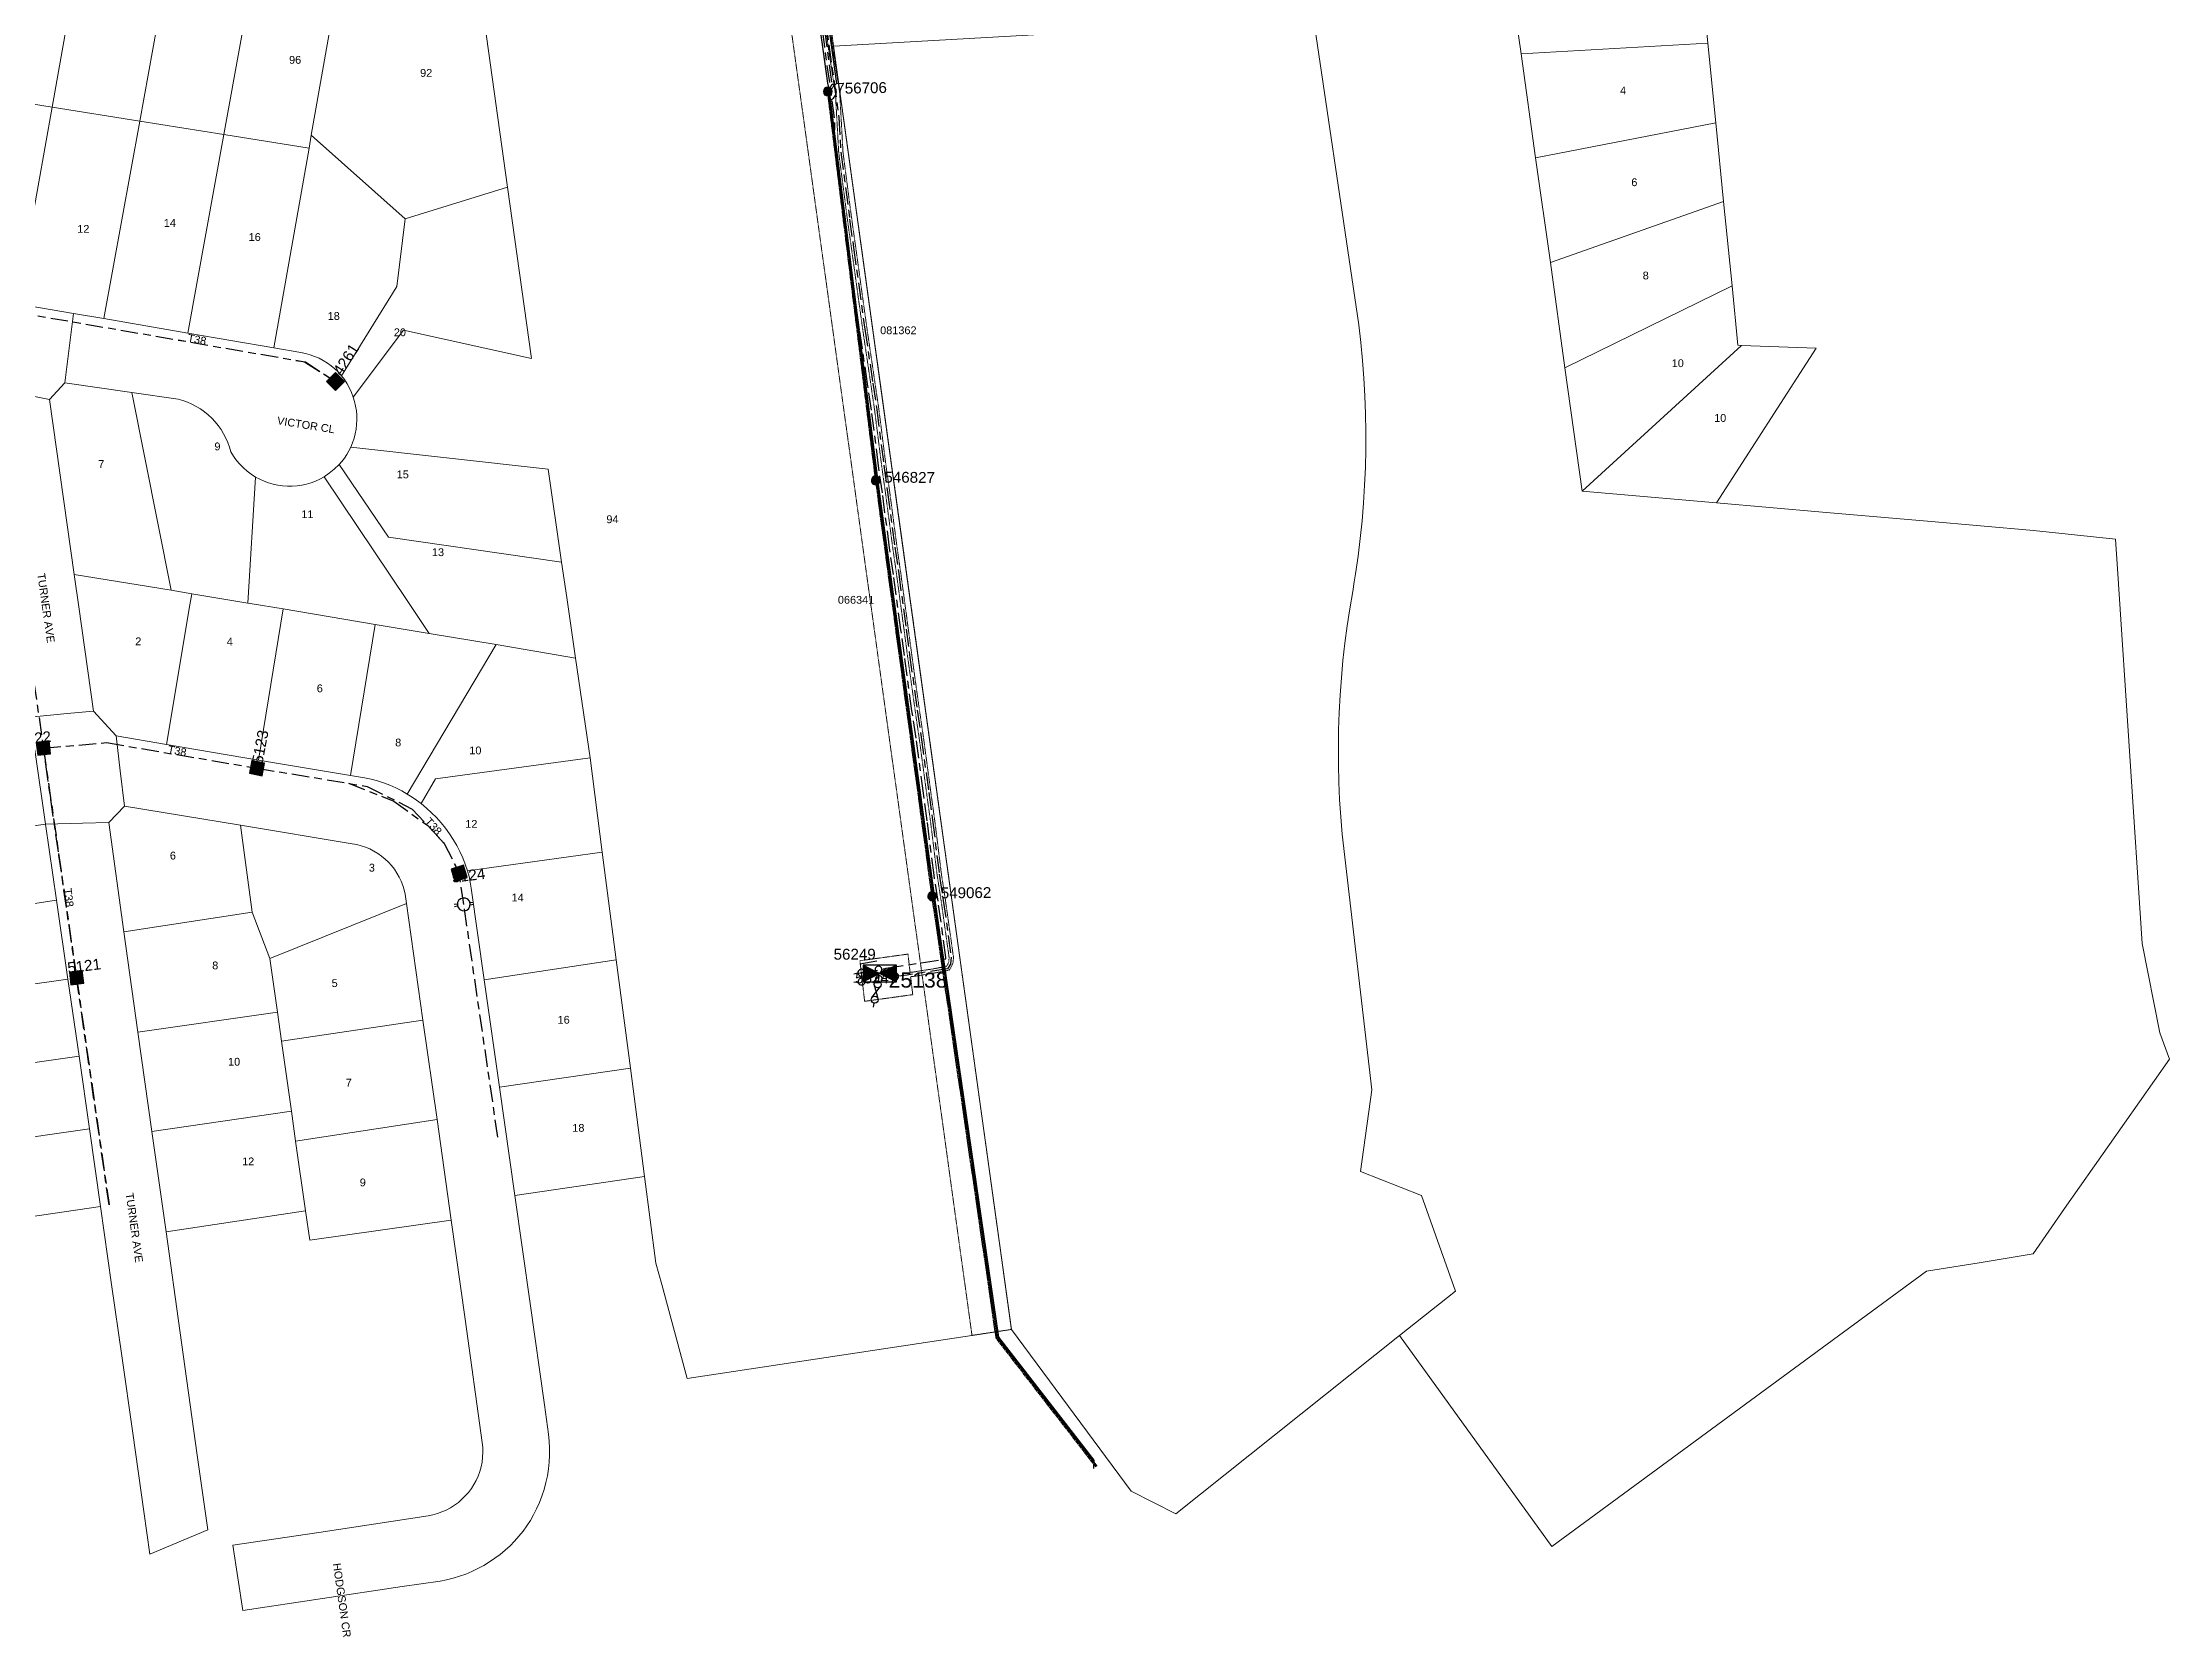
# Model space of a CAD drawing. Header units: metres. Extents: x 311460 to 313373, y 6261260 to 6263889.
# Drawn here: x 312857.9 to 313348.6, y 6261933.1 to 6262301.1 of the extents above; entities that cross this region are included whole.
import ezdxf
from ezdxf.enums import TextEntityAlignment as Align

# ---------------------------------------------------------------- set-up
doc = ezdxf.new("R2010")
doc.units = ezdxf.units.M
for name, pattern in [('Cable Exist OH', [1, 1, 0]), ('Cable Exist UG', [8.2, 4, -1.2, 1.8, -1.2]), ('HIDDEN', [0.375, 0.25, -0.125]), ('HIDDEN2', [0.1875, 0.125, -0.0625])]:
    doc.linetypes.add(name, pattern=pattern)
doc.layers.get('0').update_dxf_attribs({"color": 6})
for name, color, linetype, lineweight in [('Cadastre Land Parcels_SP_EXT', 9, 'Continuous', 5), ('Cadastre Other Property_SP_EXT', 9, 'HIDDEN', 5), ('Cadastre Roads_SP_EXT', 9, 'Continuous', 5)]:
    doc.layers.add(name, color=color, linetype=linetype, lineweight=lineweight)
for name, color, linetype in [('Equip_HV_EXT', 7, 'Continuous'), ('Equip_LV_EXT', 7, 'Continuous'), ('Mains_HV_EXT', 7, 'Continuous'), ('Mains_LV_EXT', 7, 'Continuous'), ('Mains_SL_EXT', 7, 'Continuous'), ('Mains_TR_EXT', 7, 'Continuous'), ('Sub_SP_EXT', 7, 'Continuous'), ('SupportsOH_SP_TR_HV_LV_SL_EXT', 7, 'Continuous'), ('SupportsUG_SP_LV_SL_EXT', 7, 'Continuous')]:
    doc.layers.add(name, color=color, linetype=linetype)
doc.layers.get('0').freeze()
doc.styles.add('COLUMN_LABEL', font='arial.ttf')
doc.styles.add('POLE_LABEL', font='arial.ttf')
doc.styles.get("Standard").update_dxf_attribs({"font": 'arial.ttf'})
doc.styles.add('SWITCH_LABEL', font='arial.ttf', dxfattribs={"height": 2.5})
doc.linetypes.add('Cable E OH', pattern='A,9.4,["E",Standard,S=1.7,R=0,X=0,Y=-1],0', length=9.4)
doc.linetypes.add('Cable E UG', pattern='A,6,-0.5,["E",Standard,S=1.7,R=0,X=0.5,Y=-1],-2.9', length=9.4)
doc.linetypes.add('Cable P UG', pattern='A,6,-0.5,["P",Standard,S=1.7,R=0,X=0.5,Y=-1],-2.9', length=9.4)

# ---------------------------------------------------------------- blocks, each defined once
blk = doc.blocks.new('SUB_PADMOUNT_EXT')
for points in [[(0, 0), (-3.84, 1.92), (-3.84, -1.92)], [(0, 0), (3.84, 1.92), (3.84, -1.92)]]:
    blk.add_hatch(color=256).paths.add_polyline_path(points)
for p, q in [((3.84, 1.92), (-3.84, -1.92)), ((-3.84, 1.92), (3.84, -1.92))]:
    blk.add_line(p, q)
blk.add_lwpolyline([(-3.84, -1.92), (3.84, -1.92), (3.84, 1.92), (-3.84, 1.92)], close=True)
for tag, height, flags, p in [('STREET_CODE', 0.2, 9, (1.5, 0)), ('ASSET_NUM', 3.5, 8, (2, 2)), ('CONSTRUCTED_VOLTAGE', 0.2, 9, (1.5, -0.2)), ('OPERATING_VOLTAGE', 0.2, 9, (1.5, -0.6)), ('ORIENTATION', 0.2, 9, (1.5, -0.8)), ('OWNED_BY', 0.2, 9, (1.5, -1)), ('OPERATED_BY', 0.2, 9, (1.5, -1.2)), ('SECONDARY_VOLTAGE', 0.2, 9, (1.5, -1.6)), ('STATE', 0.2, 9, (1.5, -1.8)), ('SUBSTATION_TYPE', 0.2, 9, (1.5, -2.2)), ('STREETNAME', 0.2, 9, (1.5, -3)), ('SUBURB', 0.2, 9, (1.5, -3.2)), ('Z', 0.2, 1, (1.5, -3.6)), ('NO_PHASES', 0.2, 9, (1.5, -0.4)), ('MAINTAINED_BY', 0.2, 9, (1.5, -1.4)), ('PARENT', 0.2, 9, (1.5, -2)), ('USAGE', 0.2, 9, (1.5, -2.4)), ('LEGEND', 0.2, 9, (1.5, -2.6)), ('LOCATION', 0.2, 9, (1.5, -2.8)), ('NOTES', 0.2, 9, (1.5, -3.4))]:
    blk.add_attdef(tag, text='', height=height, dxfattribs=dict(flags=flags)).set_placement(p, align=Align.MIDDLE_LEFT)
blk = doc.blocks.new('COLUMN_EXT')
blk.add_hatch(color=256).paths.add_polyline_path([(-1.49, 1.48), (-1.49, -1.49), (1.48, -1.49), (1.48, 1.48)])
blk.add_lwpolyline([(-1.49, -1.49), (1.48, -1.49), (1.48, 1.48), (-1.49, 1.48)], close=True)
for tag, height, style, flags, p in [('STRUCTURE_PLANT_NUMBER', 0.2, 'POLE_LABEL', 9, (1.81, 0.03)), ('ASSET_NUM', 2.5, 'COLUMN_LABEL', 8, (2, 2)), ('STREET_CODE', 0.2, 'COLUMN_LABEL', 9, (1.81, -0.2))]:
    blk.add_attdef(tag, text='', height=height, dxfattribs=dict(style=style, flags=flags)).set_placement(p, align=Align.MIDDLE_LEFT)
at = {"flags": 1}
blk.add_attdef('Z', (1.81, -2.35), '', height=0.2, dxfattribs=at)
at = {"flags": 9}
for tag, p in [('COLUMN_TYPE', (1.81, -0.4)), ('OWNED_BY', (1.81, -0.6)), ('STATE', (1.81, -0.8)), ('USAGE', (1.81, -1)), ('STREETNAME', (1.81, -1.6)), ('SUBURB', (1.81, -1.8)), ('LEGEND', (1.81, -1.2)), ('LOCATION', (1.81, -1.4)), ('NOTES', (1.81, -2))]:
    blk.add_attdef(tag, text='', height=0.2, dxfattribs=at).set_placement(p, align=Align.MIDDLE_LEFT)
blk = doc.blocks.new('POLE_EXT')
blk.add_hatch(color=256).paths.add_polyline_path([(-1, 0, 1), (1, 0, 1)])
blk.add_lwpolyline([(-1, 0, 1), (1, 0, 1)], format="xyb", close=True)
for tag, height, flags, p in [('pNumber', 2.5, 8, (-17.84, 2.07)), ('OWNED_BY', 0.2, 9, (1.35, -0.4)), ('SPECIAL_USE', 0.2, 9, (1.35, -0.8)), ('STATE', 0.2, 9, (1.35, -1)), ('cLV', 0.2, 9, (1.35, -1.4)), ('hDepth', 0.2, 9, (1.35, -1.6)), ('hDia', 0.2, 9, (1.35, -1.8)), ('cHV', 0.2, 9, (1.35, -2)), ('cLinedev', 0.2, 9, (1.35, -3.4)), ('pExisting', 0.2, 9, (1.35, -3.8)), ('pFooting', 0.2, 9, (1.35, -4.4)), ('pNew', 0.2, 9, (1.35, -4.6)), ('pRelocate', 0.2, 9, (1.35, -5)), ('PARENT', 0.2, 9, (1.35, -0.6)), ('USAGE', 0.2, 9, (1.35, -1.2)), ('LBRACKET', 0.2, 9, (1.35, -2.2)), ('LExisting', 0.2, 9, (1.35, -2.4)), ('LANTNUMBER', 0.2, 9, (1.35, -2.6)), ('LOther', 0.2, 9, (1.35, -2.8)), ('LRemove', 0.2, 9, (1.35, -3)), ('LEGEND', 0.2, 9, (1.35, -3.2)), ('LOCATION', 0.2, 9, (1.35, -3.6)), ('PFNUMBER', 0.2, 9, (1.35, -4)), ('NEWPFNUMBER', 0.2, 9, (1.35, -4.2)), ('pRemove', 0.2, 9, (1.35, -5.2)), ('pReplace', 0.2, 9, (1.35, -5.4)), ('pStay', 0.2, 9, (1.35, -5.6)), ('pType', 0.2, 9, (1.35, -5.8)), ('cspan', 0.2, 9, (1.35, -6)), ('STREETNAME', 0.2, 9, (1.35, -6.2)), ('SUBURB', 0.2, 9, (1.35, -6.4)), ('OPERATED_BY', 0.2, 9, (1.36, -7.01)), ('NOTES', 0.2, 9, (1.35, -6.6)), ('MAINTAINED_BY', 0.2, 9, (1.36, -6.81))]:
    blk.add_attdef(tag, text='', height=height, dxfattribs=dict(flags=flags)).set_placement(p, align=Align.MIDDLE_LEFT)
at = {"style": 'POLE_LABEL'}
for tag, height, flags, p in [('STRUCTURE_PLANT_NUMBER', 0.2, 9, (1.35, 0.03)), ('ASSET_NUM', 2.5, 8, (2, 2)), ('STREET_CODE', 0.2, 9, (1.35, -0.2))]:
    blk.add_attdef(tag, text='', height=height, dxfattribs=dict(at, flags=flags)).set_placement(p, align=Align.MIDDLE_LEFT)
at = {"flags": 1}
blk.add_attdef('Z', (1.35, -7.33), '', height=0.2, dxfattribs=at)
blk = doc.blocks.new('LV_UG_LINKS_OPEN_EXT')
blk.add_wipeout([(-0.25, 1.47), (-0.43, 1.43), (-0.61, 1.36), (-0.77, 1.28), (-0.93, 1.17), (-1.07, 1.05), (-1.19, 0.9), (-1.29, 0.75), (-1.38, 0.58), (-1.44, 0.4), (-1.48, 0.22), (-1.49, 0.03), (-1.49, -0.16), (-1.45, -0.34), (-1.4, -0.52), (-1.32, -0.69), (-1.23, -0.85), (-1.11, -1), (-0.98, -1.13), (-0.83, -1.24), (-0.66, -1.34), (-0.49, -1.41), (-0.31, -1.46), (-0.13, -1.49), (0.06, -1.49), (0.25, -1.47), (0.43, -1.43), (0.61, -1.36), (0.77, -1.28), (0.93, -1.17), (1.07, -1.05), (1.19, -0.9), (1.29, -0.75), (1.38, -0.58), (1.44, -0.4), (1.48, -0.22), (1.49, -0.03), (1.49, 0.16), (1.45, 0.34), (1.4, 0.52), (1.32, 0.69), (1.23, 0.85), (1.11, 1), (0.98, 1.13), (0.83, 1.24), (0.66, 1.34), (0.49, 1.41), (0.31, 1.46), (0.13, 1.49), (-0.06, 1.49)])
for p, q in [((-0.25, 1.47), (-0.25, 2.22)), ((0.25, 1.47), (0.25, 2.22)), ((-0.25, -1.47), (-0.25, -2.22)), ((0.25, -1.47), (0.25, -2.22))]:
    blk.add_line(p, q)
blk.add_lwpolyline([(0, -1.49, 1), (0, 1.49, 1)], format="xyb", close=True)
at = {"flags": 9}
for tag, p in [('ACTUAL_STATUS', (0, 0)), ('CONSTRUCTED_VOLTAGE', (0, -0.2)), ('OPERATING_VOLTAGE', (0, -0.6)), ('ORIENTATION', (0, -0.8)), ('STATE', (0, -1)), ('SWITCH_TYPE', (0, -1.2)), ('NO_PHASES', (0, -0.4)), ('USAGE', (0, -1.4)), ('NOTES', (0, -1.6))]:
    blk.add_attdef(tag, text='', height=0.2, dxfattribs=at).set_placement(p, align=Align.MIDDLE_LEFT)
at = {"flags": 1}
blk.add_attdef('Z', (0, 0), '', height=0.2, dxfattribs=at)
blk = doc.blocks.new('LV_UG_DFUSE_CLOSED_EXT')
for points in [[(1, 0), (0, 0)], [(5.04, 0.73), (2.16, -0.72)], [(5.05, -0.71), (2.16, 0.72)], [(6.2, 0.01), (7.2, 0.01)]]:
    blk.add_lwpolyline(points)
for centre in [(1.8, 0), (5.4, 0.01)]:
    blk.add_circle(centre, 0.8)
at = {"flags": 9}
for tag, p in [('ACTUAL_STATUS', (0, 0)), ('CONSTRUCTED_VOLTAGE', (0, -0.2)), ('OPERATING_VOLTAGE', (0, -0.6)), ('ORIENTATION', (0, -0.8)), ('STATE', (0, -1)), ('SWITCH_TYPE', (0, -1.2)), ('NO_PHASES', (0, -0.4)), ('USAGE', (0, -1.4)), ('NOTES', (0, -1.6))]:
    blk.add_attdef(tag, text='', height=0.2, dxfattribs=at).set_placement(p, align=Align.MIDDLE_LEFT)
at = {"flags": 1}
blk.add_attdef('Z', (0, 0), '', height=0.2, dxfattribs=at)
blk = doc.blocks.new('SWG_HOLEC_SU_EXT')
blk.add_line((1.8, -2), (5.8, -2))
for points in [[(1, 0), (0, 0)], [(6.6, 0), (7.6, 0)]]:
    blk.add_lwpolyline(points)
for points in [[(1.8, -0.8, 1), (1.8, 0.8, 1)], [(5.8, -0.8, 1), (5.8, 0.8, 1)]]:
    blk.add_lwpolyline(points, format="xyb", close=True)
at = {"style": 'SWITCH_LABEL', "flags": 8}
blk.add_attdef('ASSET_NUM', text='', height=2.5, rotation=179.9544, dxfattribs=at).set_placement((-2.4, 0), align=Align.MIDDLE_LEFT)
at = {"flags": 1}
blk.add_attdef('Z', (0, 0), '', height=0.2, dxfattribs=at)
at = {"flags": 9}
for tag, p in [('ACTUAL_STATUS', (0, -0.4)), ('CONSTRUCTED_VOLTAGE', (0, -0.6)), ('OPERATING_VOLTAGE', (0, -1)), ('ORIENTATION', (0, -1.2)), ('OWNED_BY', (0, -1.4)), ('STATE', (0, -1.8)), ('SWITCH_TYPE', (0, -2)), ('STREETNAME', (0, -2.6)), ('SUBURB', (0, -2.8)), ('NO_PHASES', (0, -0.8)), ('PARENT', (0, -1.6)), ('USAGE', (0, -2.2)), ('LOCATION', (0, -2.4)), ('NOTES', (0, -3))]:
    blk.add_attdef(tag, text='', height=0.2, dxfattribs=at).set_placement(p, align=Align.MIDDLE_LEFT)
at = {"style": 'SWITCH_LABEL', "flags": 9}
blk.add_attdef('STREET_CODE', text='', height=0.2, dxfattribs=at).set_placement((0, -0.2), align=Align.MIDDLE_LEFT)

msp = doc.modelspace()

# ---------------------------------------------------------------- linework, layer by layer
at = {"layer": 'Cadastre Land Parcels_SP_EXT', "linetype": 'Continuous'}
for points in [[(312868.03, 6262330.83), (312848.27, 6262334.24), (312840.51, 6262289.33), (312860.12, 6262286.19), (312868.03, 6262330.83)], [(312880.32, 6262282.96), (312888.39, 6262327.32), (312868.03, 6262330.83), (312860.12, 6262286.19), (312880.32, 6262282.96)], [(312899.74, 6262279.85), (312907.77, 6262323.99), (312888.39, 6262327.32), (312880.32, 6262282.96), (312899.74, 6262279.85)], [(312919.39, 6262276.71), (312919.92, 6262279.73), (312927.14, 6262320.66), (312907.77, 6262323.99), (312899.74, 6262279.85), (312919.39, 6262276.71)], [(313240.3, 6262319.21), (313233.52, 6262324.8), (313218.33, 6262324.02), (313195.5, 6262322.84), (313199.04, 6262298.51), (313242.11, 6262300.97), (313240.3, 6262319.21)], [(312965.19, 6262267.68), (312958.55, 6262315.26), (312957.75, 6262315.35), (312927.14, 6262320.66), (312919.92, 6262279.73), (312941.56, 6262260.39), (312965.19, 6262267.68)], [(313243.93, 6262282.57), (313242.11, 6262300.97), (313199.04, 6262298.51), (313202.35, 6262274.51), (313243.93, 6262282.57)], [(312860.12, 6262286.19), (312840.51, 6262289.33), (312832.71, 6262244.18), (312842.73, 6262242.43), (312852.07, 6262240.79), (312860.12, 6262286.19)], [(312872.03, 6262237.38), (312880.32, 6262282.96), (312860.12, 6262286.19), (312852.07, 6262240.79), (312865.08, 6262238.57), (312872.03, 6262237.38)], [(312899.74, 6262279.85), (312880.32, 6262282.96), (312872.03, 6262237.38), (312891.41, 6262234.05), (312899.74, 6262279.85)], [(312919.39, 6262276.71), (312899.74, 6262279.85), (312891.41, 6262234.05), (312911.28, 6262230.63), (312919.39, 6262276.71)], [(313245.74, 6262264.41), (313243.93, 6262282.57), (313202.35, 6262274.51), (313205.78, 6262250.32), (313245.74, 6262264.41)], [(312941.56, 6262260.39), (312919.92, 6262279.73), (312919.39, 6262276.71), (312911.28, 6262230.63), (312917.5, 6262229.54), (312918.59, 6262229.33), (312919.65, 6262229.03), (312920.69, 6262228.67), (312921.7, 6262228.23), (312922.68, 6262227.72), (312923.62, 6262227.14), (312924.52, 6262226.5), (312925.37, 6262225.8), (312926.17, 6262225.04), (312926.89, 6262224.21), (312939.67, 6262244.83), (312941.56, 6262260.39)], [(312929.61, 6262219.28), (312941.21, 6262234.7), (312970.74, 6262228.18), (312965.19, 6262267.68), (312941.56, 6262260.39), (312939.67, 6262244.83), (312926.89, 6262224.21), (312927.57, 6262223.31), (312928.18, 6262222.35), (312928.72, 6262221.36), (312929.19, 6262220.33), (312929.61, 6262219.28)], [(313247.68, 6262244.92), (313245.74, 6262264.41), (313205.78, 6262250.32), (313209.13, 6262226.06), (313247.68, 6262244.92)], [(313249.86, 6262231.18), (313249.04, 6262231.24), (313247.68, 6262244.92), (313209.13, 6262226.06), (313213.14, 6262197.6), (313249.86, 6262231.18)], [(313267.11, 6262230.56), (313249.86, 6262231.18), (313213.14, 6262197.6), (313244.14, 6262194.89), (313267.11, 6262230.56)], [(312878.49, 6262220.37), (312863.02, 6262222.58), (312859.5, 6262218.71), (312865.2, 6262178.33), (312887.6, 6262174.7), (312878.49, 6262220.37)], [(312907.06, 6262200.82), (312906.07, 6262201.47), (312905.13, 6262202.17), (312904.24, 6262202.94), (312903.42, 6262203.78), (312902.66, 6262204.68), (312901.96, 6262205.63), (312901.34, 6262206.62), (312901.04, 6262207.71), (312900.65, 6262208.77), (312900.2, 6262209.81), (312899.68, 6262210.81), (312899.1, 6262211.77), (312898.44, 6262212.69), (312897.73, 6262213.57), (312896.96, 6262214.39), (312896.14, 6262215.16), (312895.27, 6262215.88), (312894.35, 6262216.53), (312893.38, 6262217.12), (312892.38, 6262217.64), (312891.35, 6262218.1), (312890.29, 6262218.48), (312889.2, 6262218.79), (312878.49, 6262220.37), (312887.6, 6262174.7), (312892.32, 6262173.91), (312905.28, 6262171.71), (312907.06, 6262200.82)], [(312977.66, 6262181.19), (312974.54, 6262202.64), (312929.03, 6262207.76), (312928.61, 6262206.88), (312928.12, 6262206.02), (312927.57, 6262205.21), (312926.97, 6262204.43), (312926.31, 6262203.7), (312937.74, 6262186.99), (312977.66, 6262181.19)], [(312977.66, 6262181.19), (312937.74, 6262186.99), (312926.31, 6262203.7), (312925.22, 6262202.68), (312924.07, 6262201.72), (312922.86, 6262200.85), (312942, 6262172.34), (312947.1, 6262164.75), (312962.53, 6262162.16), (312980.9, 6262159.07), (312978.85, 6262173.06), (312977.66, 6262181.19)], [(312922.86, 6262200.85), (312921.89, 6262200.31), (312920.89, 6262199.86), (312919.85, 6262199.47), (312918.79, 6262199.16), (312917.71, 6262198.93), (312916.62, 6262198.77), (312915.51, 6262198.7), (312914.41, 6262198.7), (312913.31, 6262198.77), (312912.21, 6262198.93), (312911.13, 6262199.16), (312910.07, 6262199.47), (312909.04, 6262199.85), (312908.03, 6262200.31), (312907.06, 6262200.82), (312905.28, 6262171.71), (312905.81, 6262171.63), (312913.39, 6262170.39), (312934.64, 6262166.83), (312947.1, 6262164.75), (312942, 6262172.34), (312922.86, 6262200.85)], [(312866.26, 6262170.85), (312869.7, 6262146.79), (312874.91, 6262141.09), (312886.54, 6262139.12), (312891.9, 6262171.35), (312892.32, 6262173.91), (312887.6, 6262174.7), (312865.2, 6262178.33), (312866.26, 6262170.85)], [(312905.28, 6262171.71), (312892.32, 6262173.91), (312891.9, 6262171.35), (312886.54, 6262139.12), (312907.71, 6262135.53), (312913.39, 6262170.39), (312905.81, 6262171.63), (312905.28, 6262171.71)], [(312934.64, 6262166.83), (312913.39, 6262170.39), (312907.71, 6262135.53), (312928.99, 6262131.94), (312934.64, 6262166.83)], [(312947.1, 6262164.75), (312934.64, 6262166.83), (312928.99, 6262131.94), (312932.21, 6262131.4), (312933.7, 6262131.1), (312935.16, 6262130.72), (312936.61, 6262130.26), (312938.03, 6262129.73), (312939.42, 6262129.12), (312940.77, 6262128.44), (312942.07, 6262127.68), (312962.53, 6262162.16), (312947.1, 6262164.75)], [(312980.9, 6262159.07), (312962.53, 6262162.16), (312942.07, 6262127.68), (312943.17, 6262127), (312944.22, 6262126.25), (312945.24, 6262125.47), (312948.54, 6262131.16), (312984.25, 6262136.03), (312980.9, 6262159.07)], [(312858.6, 6262120.73), (312856.15, 6262137.9), (312811.56, 6262131.4), (312813.55, 6262117.55), (312814.01, 6262114.36), (312858.6, 6262120.73)], [(312987.05, 6262114.26), (312984.25, 6262136.03), (312948.54, 6262131.16), (312945.24, 6262125.47), (312946.47, 6262124.45), (312947.65, 6262123.38), (312948.78, 6262122.25), (312949.85, 6262121.07), (312950.85, 6262119.83), (312951.79, 6262118.54), (312952.66, 6262117.2), (312953.47, 6262115.83), (312954.2, 6262114.41), (312954.85, 6262112.96), (312955.43, 6262111.47), (312955.93, 6262109.96), (312987.05, 6262114.26)], [(312903.58, 6262120.51), (312876.8, 6262124.91), (312873.17, 6262121.14), (312876.67, 6262095.91), (312906.24, 6262100.42), (312903.58, 6262120.51)], [(312861.13, 6262103.2), (312858.6, 6262120.73), (312814.01, 6262114.36), (312816.43, 6262097.92), (312816.66, 6262096.4), (312861.13, 6262103.2)], [(312941.85, 6262102.46), (312941.76, 6262103.52), (312941.6, 6262104.56), (312941.36, 6262105.59), (312941.04, 6262106.61), (312940.65, 6262107.59), (312940.2, 6262108.54), (312939.67, 6262109.46), (312939.08, 6262110.34), (312938.43, 6262111.18), (312937.72, 6262111.96), (312936.95, 6262112.69), (312936.13, 6262113.36), (312935.27, 6262113.98), (312934.37, 6262114.53), (312933.42, 6262115.01), (312932.45, 6262115.42), (312931.45, 6262115.76), (312930.42, 6262116.03), (312929.38, 6262116.22), (312903.58, 6262120.51), (312906.24, 6262100.42), (312910.37, 6262089.72), (312941.85, 6262102.46)], [(312990.27, 6262089.41), (312987.05, 6262114.26), (312955.93, 6262109.96), (312956.31, 6262108.65), (312956.6, 6262107.32), (312956.81, 6262105.97), (312959.82, 6262084.82), (312990.27, 6262089.41)], [(312863.78, 6262084.94), (312861.13, 6262103.2), (312816.66, 6262096.4), (312819.19, 6262078.67), (312863.78, 6262084.94)], [(312912.11, 6262077.36), (312910.37, 6262089.72), (312906.24, 6262100.42), (312876.67, 6262095.91), (312879.91, 6262072.76), (312912.11, 6262077.36)], [(312945.67, 6262075.53), (312941.85, 6262102.46), (312910.37, 6262089.72), (312912.11, 6262077.36), (312913.03, 6262070.67), (312945.67, 6262075.53)], [(312993.54, 6262064.47), (312990.27, 6262089.41), (312959.82, 6262084.82), (312963.31, 6262060.08), (312993.54, 6262064.47)], [(312866.34, 6262067.17), (312863.78, 6262084.94), (312819.19, 6262078.67), (312819.31, 6262077.87), (312821.71, 6262060.81), (312866.34, 6262067.17)], [(312915.35, 6262054.48), (312913.03, 6262070.67), (312912.11, 6262077.36), (312879.91, 6262072.76), (312883.15, 6262049.81), (312915.35, 6262054.48)], [(312948.92, 6262052.59), (312945.67, 6262075.53), (312913.03, 6262070.67), (312915.35, 6262054.48), (312916.28, 6262047.62), (312948.92, 6262052.59)], [(312868.75, 6262050.43), (312866.34, 6262067.17), (312821.71, 6262060.81), (312822.12, 6262058.03), (312824.16, 6262044.06), (312868.75, 6262050.43)], [(312996.8, 6262039.44), (312993.54, 6262064.47), (312963.31, 6262060.08), (312966.88, 6262035.05), (312996.8, 6262039.44)], [(312918.6, 6262031.54), (312916.28, 6262047.62), (312915.35, 6262054.48), (312883.15, 6262049.81), (312886.4, 6262026.67), (312918.6, 6262031.54)], [(312871.29, 6262032.55), (312868.75, 6262050.43), (312824.16, 6262044.06), (312824.98, 6262038.36), (312826.71, 6262025.98), (312871.29, 6262032.55)], [(312919.54, 6262024.76), (312952.18, 6262029.35), (312948.92, 6262052.59), (312916.28, 6262047.62), (312918.6, 6262031.54), (312919.54, 6262024.76)]]:
    msp.add_lwpolyline(points, close=True, dxfattribs=at)
for points in [[(313149.83, 6262315.53), (313161.57, 6262235.94), (313162.05, 6262231.85), (313162.44, 6262227.75), (313162.76, 6262223.64), (313162.99, 6262219.53), (313163.14, 6262215.41), (313163.21, 6262211.29), (313163.2, 6262207.17), (313163.1, 6262203.06), (313162.93, 6262198.94), (313162.67, 6262194.83), (313162.33, 6262190.73), (313161.91, 6262186.63), (313161.41, 6262182.54), (313160.83, 6262178.46), (313160.53, 6262176.62), (313160.17, 6262174.39), (313159.49, 6262170.44), (313158.89, 6262166.47), (313158.37, 6262162.49), (313157.92, 6262158.51), (313157.55, 6262154.51), (313157.26, 6262150.5), (313157.05, 6262146.5), (313156.92, 6262142.49), (313156.86, 6262138.47), (313156.88, 6262134.46), (313156.98, 6262130.45), (313157.16, 6262126.44), (313157.42, 6262122.43), (313157.75, 6262118.43), (313164.6, 6262059.45), (313161.96, 6262040.59), (313176.08, 6262035.07), (313183.91, 6262013.01), (313171, 6262002.75), (313206.14, 6261954.1), (313292.53, 6262017.59), (313304.69, 6262019.54), (313317.16, 6262021.58), (313324.42, 6262032.05), (313348.6, 6262066.51), (313346.37, 6262072.57), (313342.28, 6262093.17), (313336.62, 6262179.64), (313336.17, 6262186.49), (313317.27, 6262188.49), (313292.76, 6262190.64), (313268.57, 6262192.75), (313244.14, 6262194.89), (313213.14, 6262197.6), (313209.13, 6262226.06), (313205.78, 6262250.32), (313202.35, 6262274.51), (313199.04, 6262298.51), (313199.04, 6262298.51), (313195.5, 6262322.84)], [(312958.55, 6262315.26), (312965.19, 6262267.68), (312970.74, 6262228.18), (312941.21, 6262234.7), (312929.61, 6262219.28), (312929.92, 6262218.25), (312930.15, 6262217.2), (312930.32, 6262216.14), (312930.42, 6262215.07), (312930.44, 6262214), (312930.38, 6262212.93), (312930.25, 6262211.86), (312930.05, 6262210.81), (312929.78, 6262209.77), (312929.44, 6262208.75), (312929.03, 6262207.76), (312974.54, 6262202.64), (312977.66, 6262181.19), (312978.85, 6262173.06), (312980.9, 6262159.07), (312984.25, 6262136.03), (312987.05, 6262114.26), (312990.27, 6262089.41), (312993.54, 6262064.47), (312996.8, 6262039.44), (312999.4, 6262019.48), (313000.78, 6262014.49), (313006.63, 6261992.81), (313081.43, 6262004.15), (313057.79, 6262174.61), (313057.79, 6262174.61), (313040.37, 6262300.24), (313131.49, 6262305.41)], [(313131.49, 6262305.41), (313040.37, 6262300.24), (313057.79, 6262174.61), (313081.43, 6262004.15), (313109.08, 6261966.85), (313119.39, 6261961.64), (313171, 6262002.75), (313183.91, 6262013.01), (313176.08, 6262035.07), (313161.96, 6262040.59), (313164.6, 6262059.45), (313157.75, 6262118.43), (313157.42, 6262122.43), (313157.16, 6262126.44), (313156.98, 6262130.45), (313156.88, 6262134.46), (313156.86, 6262138.47), (313156.92, 6262142.49), (313157.05, 6262146.5), (313157.26, 6262150.5), (313157.55, 6262154.51), (313157.92, 6262158.51), (313158.37, 6262162.49), (313158.89, 6262166.47), (313159.49, 6262170.44), (313160.17, 6262174.39), (313160.53, 6262176.62), (313160.53, 6262176.62), (313160.83, 6262178.46), (313161.41, 6262182.54), (313161.91, 6262186.63), (313162.33, 6262190.73), (313162.67, 6262194.83), (313162.93, 6262198.94), (313163.1, 6262203.06), (313163.2, 6262207.17), (313163.21, 6262211.29), (313163.14, 6262215.41), (313162.99, 6262219.53), (313162.76, 6262223.64), (313162.44, 6262227.75), (313162.05, 6262231.85), (313161.57, 6262235.94), (313149.83, 6262315.53)]]:
    msp.add_lwpolyline(points, dxfattribs=at)
at = {"layer": 'Cadastre Other Property_SP_EXT', "linetype": 'HIDDEN2'}
msp.add_lwpolyline([(313029.02, 6262315.74), (313072.34, 6262002.77), (313081.43, 6262004.15), (313038.25, 6262315.8), (313029.02, 6262315.74)], close=True, dxfattribs=at)
msp.add_lwpolyline([(313037.56, 6262313.93), (313039.15, 6262300.16), (313040.83, 6262289.34), (313041.59, 6262275.74), (313043.6, 6262260.25), (313044.53, 6262253.7), (313047.13, 6262234.9), (313048.97, 6262222.43), (313049.86, 6262216.39), (313051.49, 6262203.5), (313052.37, 6262197.25), (313054.05, 6262184.57), (313054.93, 6262178.44), (313056.66, 6262165.64), (313057.45, 6262159.72), (313059.22, 6262146.96), (313060.14, 6262140.71), (313061.86, 6262127.95), (313062.74, 6262121.61), (313064.29, 6262109.1), (313065.22, 6262103.06), (313067.06, 6262090), (313067.02, 6262089.37), (313066.94, 6262088.91), (313066.73, 6262088.37), (313066.48, 6262087.95), (313065.97, 6262087.78), (313064.97, 6262087.65), (313063.92, 6262087.44), (313062.66, 6262087.23), (313060.98, 6262086.98), (313059.34, 6262086.69), (313058.06, 6262086.53), (313057.58, 6262090.76), (313046.48, 6262089.22), (313047.57, 6262079.86), (313058.67, 6262081.4), (313058.19, 6262085.54), (313059.33, 6262085.68), (313059.33, 6262085.68), (313059.49, 6262085.7), (313061.14, 6262085.99), (313062.81, 6262086.25), (313064.1, 6262086.46), (313065.13, 6262086.67), (313066.2, 6262086.8), (313067.14, 6262087.11), (313067.63, 6262087.93), (313067.91, 6262088.64), (313068.02, 6262089.25), (313068.07, 6262090.04), (313066.21, 6262103.2), (313065.29, 6262109.24), (313063.73, 6262121.74), (313062.85, 6262128.08), (313061.13, 6262140.85), (313060.21, 6262147.1), (313058.44, 6262159.86), (313057.65, 6262165.77), (313055.92, 6262178.58), (313055.04, 6262184.71), (313053.36, 6262197.38), (313052.48, 6262203.63), (313050.85, 6262216.52), (313049.96, 6262222.58), (313048.12, 6262235.04), (313045.52, 6262253.84), (313044.59, 6262260.38), (313042.58, 6262275.83), (313041.83, 6262289.44), (313040.14, 6262300.3), (313038.55, 6262314.05)], dxfattribs=at)
at = {"layer": 'Cadastre Roads_SP_EXT', "linetype": 'Continuous'}
for points in [[(312872.03, 6262237.38), (312865.08, 6262238.57), (312864.05, 6262230.54), (312863.02, 6262222.58), (312878.49, 6262220.37), (312889.2, 6262218.79), (312890.29, 6262218.48), (312891.35, 6262218.1), (312892.38, 6262217.64), (312893.38, 6262217.12), (312894.35, 6262216.53), (312895.27, 6262215.88), (312896.14, 6262215.16), (312896.96, 6262214.39), (312897.73, 6262213.57), (312898.44, 6262212.69), (312899.1, 6262211.77), (312899.68, 6262210.81), (312900.2, 6262209.81), (312900.65, 6262208.77), (312901.04, 6262207.71), (312901.34, 6262206.62), (312901.96, 6262205.63), (312902.66, 6262204.68), (312903.42, 6262203.78), (312904.24, 6262202.94), (312905.13, 6262202.17), (312906.07, 6262201.47), (312907.06, 6262200.82), (312908.03, 6262200.31), (312909.04, 6262199.85), (312910.07, 6262199.47), (312911.13, 6262199.16), (312912.21, 6262198.93), (312913.31, 6262198.77), (312914.41, 6262198.7), (312915.51, 6262198.7), (312916.62, 6262198.77), (312917.71, 6262198.93), (312918.79, 6262199.16), (312919.85, 6262199.47), (312920.89, 6262199.86), (312921.89, 6262200.31), (312922.86, 6262200.85), (312924.07, 6262201.72), (312925.22, 6262202.68), (312926.31, 6262203.7), (312926.97, 6262204.43), (312927.57, 6262205.21), (312928.12, 6262206.02), (312928.61, 6262206.88), (312929.03, 6262207.76), (312929.44, 6262208.75), (312929.78, 6262209.77), (312930.05, 6262210.81), (312930.25, 6262211.86), (312930.38, 6262212.93), (312930.44, 6262214), (312930.42, 6262215.07), (312930.32, 6262216.14), (312930.15, 6262217.2), (312929.92, 6262218.25), (312929.61, 6262219.28), (312929.19, 6262220.33), (312928.72, 6262221.36), (312928.18, 6262222.35), (312927.57, 6262223.31), (312926.89, 6262224.21), (312926.17, 6262225.04), (312925.37, 6262225.8), (312924.52, 6262226.5), (312923.62, 6262227.14), (312922.68, 6262227.72), (312921.7, 6262228.23), (312920.69, 6262228.67), (312919.65, 6262229.03), (312918.59, 6262229.33), (312917.5, 6262229.54), (312911.28, 6262230.63), (312891.41, 6262234.05), (312872.03, 6262237.38)], [(312859.5, 6262218.71), (312853.02, 6262220), (312844.03, 6262221.79), (312848.07, 6262193.65), (312850.96, 6262173.71), (312851.41, 6262170.56), (312853.53, 6262155.85), (312855.04, 6262145.46), (312863.6, 6262146.24), (312869.7, 6262146.79), (312866.26, 6262170.85), (312865.2, 6262178.33), (312859.5, 6262218.71)], [(312886.54, 6262139.12), (312874.91, 6262141.09), (312875.85, 6262133.02), (312876.8, 6262124.91), (312903.58, 6262120.51), (312929.38, 6262116.22), (312930.42, 6262116.03), (312931.45, 6262115.76), (312932.45, 6262115.42), (312933.42, 6262115.01), (312934.37, 6262114.53), (312935.27, 6262113.98), (312936.13, 6262113.36), (312936.95, 6262112.69), (312937.72, 6262111.96), (312938.43, 6262111.18), (312939.08, 6262110.34), (312939.67, 6262109.46), (312940.2, 6262108.54), (312940.65, 6262107.59), (312941.04, 6262106.61), (312941.36, 6262105.59), (312941.6, 6262104.56), (312941.76, 6262103.52), (312941.85, 6262102.46), (312945.67, 6262075.53), (312948.92, 6262052.59), (312952.18, 6262029.35), (312955.41, 6262006.5), (312959.37, 6261978.07), (312959.47, 6261976.94), (312959.5, 6261975.81), (312959.44, 6261974.68), (312959.3, 6261973.56), (312959.09, 6261972.45), (312958.8, 6261971.37), (312958.42, 6261970.33), (312957.96, 6261969.33), (312957.43, 6261968.36), (312956.84, 6261967.44), (312956.18, 6261966.56), (312955.45, 6261965.73), (312954.67, 6261964.96), (312953.84, 6261964.24), (312952.96, 6261963.59), (312952.03, 6261963), (312951.06, 6261962.48), (312950.06, 6261962.03), (312949.03, 6261961.65), (312947.97, 6261961.35), (312946.9, 6261961.12), (312921.69, 6261957.32), (312901.82, 6261954.34), (312902.97, 6261946.86), (312904.13, 6261939.31), (312940.86, 6261944.81), (312949.61, 6261946.1), (312951.12, 6261946.38), (312952.62, 6261946.74), (312954.1, 6261947.19), (312955.55, 6261947.71), (312956.97, 6261948.3), (312958.36, 6261948.97), (312959.71, 6261949.71), (312961.03, 6261950.52), (312962.28, 6261951.35), (312963.49, 6261952.25), (312964.65, 6261953.21), (312965.76, 6261954.22), (312966.82, 6261955.3), (312967.82, 6261956.42), (312968.77, 6261957.6), (312969.64, 6261958.82), (312970.46, 6261960.09), (312971.21, 6261961.39), (312971.88, 6261962.72), (312972.55, 6261964.21), (312973.13, 6261965.71), (312973.63, 6261967.24), (312974.05, 6261968.8), (312974.39, 6261970.37), (312974.64, 6261971.96), (312974.81, 6261973.56), (312974.9, 6261975.17), (312974.9, 6261976.78), (312974.82, 6261978.39), (312974.66, 6261979.99), (312973.73, 6261986.77), (312970.39, 6262010.1), (312966.88, 6262035.05), (312963.31, 6262060.08), (312959.82, 6262084.82), (312956.81, 6262105.97), (312956.6, 6262107.32), (312956.31, 6262108.65), (312955.93, 6262109.96), (312955.43, 6262111.47), (312954.85, 6262112.96), (312954.2, 6262114.41), (312953.47, 6262115.83), (312952.66, 6262117.2), (312951.79, 6262118.54), (312950.85, 6262119.83), (312949.85, 6262121.07), (312948.78, 6262122.25), (312947.65, 6262123.38), (312946.47, 6262124.45), (312945.24, 6262125.47), (312944.22, 6262126.25), (312943.17, 6262127), (312942.07, 6262127.68), (312940.77, 6262128.44), (312939.42, 6262129.12), (312938.03, 6262129.73), (312936.61, 6262130.26), (312935.16, 6262130.72), (312933.7, 6262131.1), (312932.21, 6262131.4), (312928.99, 6262131.94), (312907.71, 6262135.53), (312886.54, 6262139.12)], [(312876.67, 6262095.91), (312873.17, 6262121.14), (312867.12, 6262120.97), (312858.6, 6262120.73), (312861.13, 6262103.2), (312863.78, 6262084.94), (312866.34, 6262067.17), (312868.75, 6262050.43), (312871.29, 6262032.55), (312873.84, 6262014.5), (312876.18, 6261998.04), (312878.71, 6261980.19), (312881.26, 6261962.15), (312882.66, 6261952.26), (312890.36, 6261955.52), (312896.04, 6261957.93), (312893.61, 6261975.11), (312889.56, 6262003.93), (312886.4, 6262026.67), (312883.15, 6262049.81), (312879.91, 6262072.76), (312876.67, 6262095.91)]]:
    msp.add_lwpolyline(points, close=True, dxfattribs=at)
at = {"layer": 'Mains_HV_EXT', "linetype": 'Cable E UG'}
msp.add_lwpolyline([(313087.13, 6262643.7), (313087.13, 6262620.66), (313073.77, 6262620.13), (313052.6, 6262614.07), (313053, 6262594.03), (313053.42, 6262573.76), (313053.84, 6262553.92), (313054.26, 6262533.87), (313054.66, 6262513.54), (313055.1, 6262493.86), (313055.54, 6262473.41), (313055.96, 6262453.24), (313056.37, 6262433.23), (313056.58, 6262423.27), (313056.78, 6262413.32), (313057.23, 6262393.53), (313058.25, 6262342.8), (313058.34, 6262338.51), (313055.9, 6262335.89), (313056.6, 6262321.57), (313053.02, 6262321.4), (313034.93, 6262321.28), (313039.03, 6262291.68), (313039.57, 6262289.36)], dxfattribs=at)
at = {"layer": 'Mains_HV_EXT', "linetype": 'Cable P UG'}
for points in [[(313089.17, 6262643.74), (313089.13, 6262618.74), (313074.09, 6262618.15), (313054.63, 6262612.57), (313060.36, 6262337.74), (313057.94, 6262335.14), (313058.69, 6262319.67), (313053.07, 6262319.4), (313037.22, 6262319.29), (313041.06, 6262291.61), (313039.29, 6262289.82)], [(313101.23, 6261972.62), (313078.21, 6262002.26), (313063.45, 6262104.07), (313050.41, 6262200.09), (313039.29, 6262289.82)]]:
    msp.add_lwpolyline(points, dxfattribs=at)
at = {"layer": 'Mains_HV_EXT', "linetype": 'Cable Exist UG'}
for points in [[(313051.11, 6262086.27), (313052.53, 6262087.48), (313066.32, 6262089.66), (313066.32, 6262089.66), (313066.34, 6262089.98), (313064.51, 6262102.95), (313063.58, 6262109), (313062.03, 6262121.52), (313061.15, 6262127.85), (313059.43, 6262140.61), (313058.5, 6262146.86), (313056.74, 6262159.62), (313055.94, 6262165.54), (313054.22, 6262178.34), (313053.34, 6262184.47), (313051.66, 6262197.15), (313050.78, 6262203.4), (313049.14, 6262216.29), (313048.26, 6262222.33), (313046.42, 6262234.79), (313043.81, 6262253.6), (313042.89, 6262260.15), (313040.87, 6262275.67), (313040.64, 6262283.71), (313038.37, 6262300.11), (313036.38, 6262314.44)], [(313037.06, 6262316.79), (313041.64, 6262283.8), (313042.09, 6262275.78), (313044.1, 6262260.32), (313045.02, 6262253.77), (313047.62, 6262234.97), (313049.47, 6262222.5), (313050.35, 6262216.45), (313051.99, 6262203.57), (313052.87, 6262197.31), (313054.55, 6262184.64), (313055.43, 6262178.51), (313057.15, 6262165.71), (313057.95, 6262159.79), (313059.71, 6262147.03), (313060.63, 6262140.78), (313062.36, 6262128.02), (313063.24, 6262121.67), (313064.79, 6262109.17), (313065.71, 6262103.13), (313067.56, 6262090.07), (313067.39, 6262088.46), (313066.7, 6262087.38), (313057.41, 6262085.9), (313052.74, 6262085.39), (313051.11, 6262086.27)]]:
    msp.add_lwpolyline(points, dxfattribs=at)
at = {"layer": 'Mains_HV_EXT', "linetype": 'Cable E OH'}
msp.add_lwpolyline([(313100.48, 6261972.07), (313100.56, 6261973.97), (313078.51, 6262002.34), (313063.68, 6262104.24), (313050.63, 6262200.37), (313039.57, 6262289.36)], dxfattribs=at)
at = {"layer": 'Mains_LV_EXT', "linetype": 'Cable Exist UG'}
for points in [[(312851.73, 6262238.91), (312918.56, 6262227.38), (312925.49, 6262222.87)], [(312850.05, 6262194.03), (312858.12, 6262138.28)], [(312858.12, 6262138.28), (312872.69, 6262139.55), (312907.37, 6262133.65)], [(312858.12, 6262138.28), (312865.76, 6262085.31)], [(312907.37, 6262133.65), (312932.79, 6262129.45), (312943.22, 6262124.23), (312950.6, 6262116.31), (312954.03, 6262109.4)], [(312873.27, 6262032.92), (312865.76, 6262085.31)]]:
    msp.add_lwpolyline(points, dxfattribs=at)
at = {"layer": 'Mains_SL_EXT', "linetype": 'Cable Exist UG'}
for points in [[(312851.73, 6262238.91), (312918.35, 6262227.42), (312925.49, 6262222.87)], [(312850.05, 6262194.03), (312858.12, 6262138.28)], [(312858.12, 6262138.28), (312872.69, 6262139.55), (312907.37, 6262133.65)], [(312865.76, 6262085.31), (312861.57, 6262114.37), (312859.15, 6262131.16), (312858.12, 6262138.28)], [(312907.37, 6262133.65), (312928.5, 6262130.16), (312938.92, 6262126.07), (312946.78, 6262120.41), (312950.6, 6262116.31), (312954.03, 6262109.42)], [(312865.76, 6262085.31), (312873.27, 6262032.92)]]:
    msp.add_lwpolyline(points, dxfattribs=at)
at = {"layer": 'Mains_TR_EXT', "linetype": 'Cable Exist UG'}
msp.add_lwpolyline([(313036.13, 6262320.29), (313040.03, 6262291.43), (313039.05, 6262289.76)], dxfattribs=at)
at = {"layer": 'Mains_TR_EXT', "linetype": 'Cable Exist OH'}
msp.add_lwpolyline([(313100.96, 6261972.44), (313077.95, 6262002.13), (313063.14, 6262104.11), (313050.14, 6262200.07), (313039.05, 6262289.76)], dxfattribs=at)
at = {"layer": 'Mains_TR_EXT', "linetype": 'Continuous'}
msp.add_lwpolyline([(313039.29, 6262287.77, 0.718787), (313040.05, 6262291.49)], format="xyb", dxfattribs=at)

# ---------------------------------------------------------------- block references
at = {"layer": 'Equip_HV_EXT'}
ref = msp.add_blockref('SWG_HOLEC_SU_EXT', (313052.53, 6262087.48), dxfattribs=dict(at, rotation=190.0847207076631))
ref.add_attrib('ASSET_NUM', '56249', dxfattribs={"layer": '0', "height": 2.5, "style": 'SWITCH_LABEL'}).set_placement((313050.13, 6262088.73), align=Align.BOTTOM_RIGHT)
ref = msp.add_blockref('SWG_HOLEC_SU_EXT', (313052.64, 6262085.24), dxfattribs=dict(at, rotation=188.1301026229952))
ref.add_attrib('ASSET_NUM', '56247', dxfattribs={"layer": '0', "height": 2.5, "style": 'SWITCH_LABEL'}).set_placement((313050.24, 6262086.49), align=Align.TOP_CENTER)
at = {"layer": 'Equip_LV_EXT', "rotation": 258.4450083977038}
msp.add_blockref('LV_UG_DFUSE_CLOSED_EXT', (313050.96, 6262085.53), dxfattribs=at)
at = {"layer": 'Sub_SP_EXT'}
ref = msp.add_blockref('SUB_PADMOUNT_EXT', (313051.11, 6262086.27), dxfattribs=at)
ref.add_attrib('ASSET_NUM', '25138', dxfattribs={"layer": '0', "height": 3.5}).set_placement((313053.11, 6262086.52), align=Align.TOP_LEFT)
at = {"layer": 'SupportsOH_SP_TR_HV_LV_SL_EXT'}
ref = msp.add_blockref('POLE_EXT', (313039.05, 6262289.76), dxfattribs=at)
ref.add_attrib('ASSET_NUM', '756706', dxfattribs={"layer": '0', "height": 2.5, "rotation": 1, "style": 'POLE_LABEL'}).set_placement((313041.05, 6262290.51), align=Align.MIDDLE_LEFT)
ref = msp.add_blockref('POLE_EXT', (313050.14, 6262200.07), dxfattribs=dict(at, rotation=359.5178059952725))
ref.add_attrib('ASSET_NUM', '546827', dxfattribs={"layer": '0', "height": 2.5, "rotation": 359.4541, "style": 'POLE_LABEL'}).set_placement((313052.14, 6262200.82), align=Align.MIDDLE_LEFT)
ref = msp.add_blockref('POLE_EXT', (313063.14, 6262104.11), dxfattribs=dict(at, rotation=359.8384349963413))
ref.add_attrib('ASSET_NUM', '549062', dxfattribs={"layer": '0', "height": 2.5, "rotation": 0.4482, "style": 'POLE_LABEL'}).set_placement((313065.14, 6262104.87), align=Align.MIDDLE_LEFT)
at = {"layer": 'SupportsUG_SP_LV_SL_EXT'}
ref = msp.add_blockref('COLUMN_EXT', (312925.49, 6262222.87), dxfattribs=dict(at, rotation=134.305194517518))
ref.add_attrib('ASSET_NUM', '4261', dxfattribs={"layer": '0', "height": 2.5, "rotation": 57.1384, "style": 'COLUMN_LABEL'}).set_placement((312927.49, 6262223.62), align=Align.BOTTOM_LEFT)
ref = msp.add_blockref('COLUMN_EXT', (312858.12, 6262138.28), dxfattribs=dict(at, rotation=276.98264900703))
ref.add_attrib('ASSET_NUM', '5122', dxfattribs={"layer": '0', "height": 2.5, "rotation": 7.0189, "style": 'COLUMN_LABEL'}).set_placement((312860.12, 6262139.03), align=Align.BOTTOM_RIGHT)
ref = msp.add_blockref('COLUMN_EXT', (312907.37, 6262133.65), dxfattribs=dict(at, rotation=169.1932312828061))
ref.add_attrib('ASSET_NUM', '5123', dxfattribs={"layer": '0', "height": 2.5, "rotation": 79.3021, "style": 'COLUMN_LABEL'}).set_placement((312909.37, 6262134.4), align=Align.BOTTOM_LEFT)
ref = msp.add_blockref('COLUMN_EXT', (312954.03, 6262109.4), dxfattribs=dict(at, rotation=107.0252187604311))
ref.add_attrib('ASSET_NUM', '5124', dxfattribs={"layer": '0', "height": 2.5, "rotation": 6.7658, "style": 'COLUMN_LABEL'}).set_placement((312956.04, 6262110.15), align=Align.TOP_CENTER)
ref = msp.add_blockref('COLUMN_EXT', (312865.76, 6262085.31), dxfattribs=dict(at, rotation=277.0406923600473))
ref.add_attrib('ASSET_NUM', '5121', dxfattribs={"layer": '0', "height": 2.5, "rotation": 7.0769, "style": 'COLUMN_LABEL'}).set_placement((312867.76, 6262086.06), align=Align.BOTTOM_CENTER)

# ---------------------------------------------------------------- texts
at = {"layer": 'Cadastre Land Parcels_SP_EXT'}
for s, p in [('96', (312914.79, 6262296.19)), ('92', (312945.02, 6262293.18)), ('4', (313221.86, 6262289.14)), ('6', (313224.45, 6262267.95)), ('14', (312885.88, 6262258.56)), ('12', (312865.93, 6262257.18)), ('16', (312905.46, 6262255.31)), ('8', (313227.08, 6262246.43)), ('18', (312923.7, 6262237.09)), ('20', (312938.96, 6262233.33)), ('10', (313233.77, 6262226.2)), ('10', (313243.56, 6262213.56)), ('9', (312897.56, 6262207)), ('7', (312870.76, 6262202.94)), ('15', (312939.62, 6262200.54)), ('11', (312917.62, 6262191.35)), ('94', (312987.99, 6262190.19)), ('13', (312947.75, 6262182.59)), ('2', (312879.3, 6262162.02)), ('4', (312900.42, 6262161.95)), ('6', (312921.18, 6262151.17)), ('8', (312939.27, 6262138.68)), ('10', (312956.37, 6262136.85)), ('12', (312955.44, 6262119.89)), ('6', (312887.29, 6262112.58)), ('3', (312933.19, 6262109.8)), ('14', (312966.12, 6262102.91)), ('8', (312897.06, 6262087.24)), ('5', (312924.61, 6262083.15)), ('16', (312976.74, 6262074.7)), ('10', (312900.71, 6262065.02)), ('7', (312927.85, 6262060.18)), ('18', (312980.13, 6262049.76)), ('12', (312903.96, 6262042.02)), ('9', (312931.1, 6262037.17))]:
    msp.add_text(s, height=1.8, dxfattribs=at).set_placement(p)
at = {"layer": 'Cadastre Other Property_SP_EXT'}
for s, p in [('081362', (313051.16, 6262233.79)), ('066341', (313041.4, 6262171.6))]:
    msp.add_text(s, height=1.8, dxfattribs=at).set_placement(p)
at = {"layer": 'Cadastre Roads_SP_EXT'}
for s, rotation, p in [('VICTOR CL', 350.994, (312911.92, 6262213.02)), ('TURNER AVE', 278.1246, (312856.69, 6262178.5)), ('TURNER AVE', 278.055, (312877.07, 6262035.52)), ('HODGSON CR', 278.0292, (312924.9, 6261950.11))]:
    msp.add_text(s, height=1.8, rotation=rotation, dxfattribs=at).set_placement(p)
at = {"layer": 'Mains_LV_EXT'}
for rotation, p in [(349.0956, (312891.25, 6262232.09)), (349.2275, (312886.68, 6262137.17)), (311.8125, (312945.98, 6262121.27)), (277.059, (312862.8, 6262105.84))]:
    msp.add_text('T38', height=1.8, rotation=rotation, dxfattribs=at).set_placement(p)

# ---------------------------------------------------------------- next in the draw order: block references
at = {"layer": 'Equip_LV_EXT', "rotation": 97.11323079603167}
msp.add_blockref('LV_UG_LINKS_OPEN_EXT', (312955.09, 6262102.22), dxfattribs=at)

# ---------------------------------------------------------------- next in the draw order: linework, layer by layer
at = {"layer": 'Mains_LV_EXT', "linetype": 'Cable Exist UG'}
for points in [[(312955.09, 6262102.22), (312954.03, 6262109.4)], [(312962.95, 6262048.53), (312955.09, 6262102.22)]]:
    msp.add_lwpolyline(points, dxfattribs=at)

doc.saveas('drawing.dxf')
